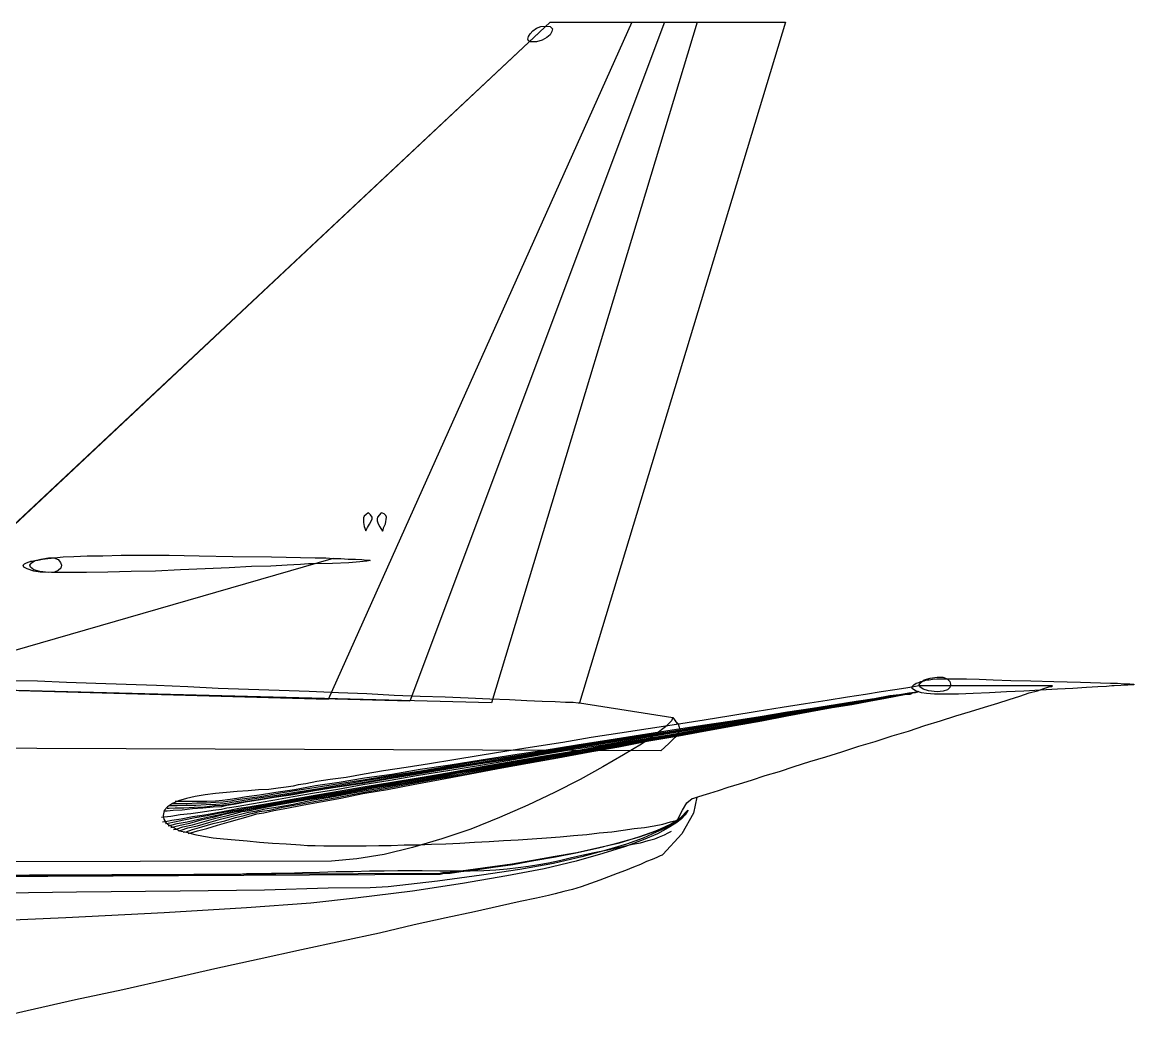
# Model space of a CAD drawing. Extents: x 526 to 2267, y -112 to 246.
# Drawn here: x 1191.1 to 1294.9, y -93.4 to -0.1 of the extents above; entities that cross this region are included whole.
import ezdxf

# ---------------------------------------------------------------- set-up
doc = ezdxf.new("R2010")
doc.units = 0
doc.header["$MEASUREMENT"] = 0
doc.layers.get('0').update_dxf_attribs({"linetype": 'CONTINUOUS'})

msp = doc.modelspace()

# ---------------------------------------------------------------- linework, layer by layer
msp.add_line((1220.17, -50.18), (1148.36, -70.91))
at = {"linetype": 'Continuous'}
for points in [[(1248.07, -0.12), (1219.71, -63.34), (1178.58, -62.19)], [(1251.12, -0.12), (1227.33, -63.49), (1178.59, -62.18)], [(1183.84, -53.2), (1240.44, -0.12), (1254.17, -0.12), (1234.96, -63.64), (1178.6, -62.18)], [(1183.77, -53.21), (1240.44, -0.12)], [(1183.84, -53.2), (1240.44, -0.12), (1251.12, -0.12)], [(1183.84, -53.2), (1240.44, -0.12), (1248.07, -0.12)], [(1240.09, -0.48), (1240.44, -0.53), (1240.65, -0.73), (1240.6, -0.99), (1240.44, -1.29), (1240.14, -1.54), (1239.68, -1.8), (1239.17, -1.95), (1238.61, -1.95), (1238.41, -1.85), (1238.36, -1.7), (1238.41, -1.44), (1238.56, -1.19), (1238.82, -0.94), (1239.17, -0.68), (1239.58, -0.53), (1240.09, -0.48)], [(1240.44, -0.12), (1262.4, -0.12), (1243.19, -63.64), (1251.88, -65.02), (1252.33, -65.66)], [(1223.22, -47.59), (1223.27, -47.54), (1223.37, -47.28), (1223.57, -46.98), (1223.83, -46.52), (1223.83, -46.32), (1223.67, -46.11), (1223.52, -45.96), (1223.47, -45.91), (1223.42, -45.96), (1223.27, -46.06), (1223.06, -46.22), (1223.01, -46.37), (1223.01, -46.57), (1223.01, -46.83), (1223.06, -47.18), (1223.22, -47.59)], [(1224.79, -47.64), (1224.84, -47.54), (1224.89, -47.33), (1225.05, -46.93), (1225.15, -46.32), (1225.1, -46.16), (1224.94, -46.01), (1224.79, -45.96), (1224.69, -45.91), (1224.64, -45.96), (1224.49, -46.11), (1224.33, -46.32), (1224.28, -46.47), (1224.28, -46.67), (1224.39, -46.93), (1224.54, -47.23), (1224.79, -47.64)], [(1192.06, -50.43), (1192.32, -50.38), (1192.62, -50.33), (1193.03, -50.23), (1193.54, -50.18), (1194.15, -50.13), (1194.96, -50.03), (1195.98, -49.98), (1197.2, -49.93), (1198.67, -49.93), (1200.4, -49.87), (1202.48, -49.87), (1204.87, -49.87), (1207.67, -49.93), (1210.82, -49.98), (1214.42, -50.03), (1218.49, -50.13), (1218.64, -50.13), (1219, -50.13), (1219.51, -50.13), (1220.17, -50.18), (1220.88, -50.18), (1221.59, -50.23), (1222.25, -50.23), (1222.86, -50.28), (1223.32, -50.33), (1223.57, -50.33), (1223.62, -50.38), (1223.32, -50.43), (1222.66, -50.48), (1221.64, -50.59), (1220.12, -50.64), (1218.13, -50.69), (1217.88, -50.69), (1217.12, -50.74), (1215.9, -50.79), (1214.37, -50.89), (1212.54, -50.94), (1210.46, -51.04), (1208.22, -51.15), (1205.94, -51.25), (1203.6, -51.35), (1201.31, -51.4), (1199.13, -51.45), (1197.15, -51.5), (1195.37, -51.5), (1193.89, -51.5), (1192.83, -51.45), (1192.22, -51.35), (1191.61, -51.15), (1191.3, -50.99), (1191.25, -50.79), (1191.35, -50.69), (1191.56, -50.59), (1191.81, -50.48), (1191.96, -50.43), (1192.06, -50.43)], [(1193.59, -50.13), (1194.1, -50.13), (1194.5, -50.28), (1194.71, -50.54), (1194.81, -50.79), (1194.76, -51.09), (1194.5, -51.3), (1194.15, -51.45), (1193.59, -51.5), (1192.78, -51.4), (1192.22, -51.25), (1191.91, -50.99), (1191.86, -50.79), (1192.01, -50.59), (1192.37, -50.38), (1192.88, -50.23), (1193.59, -50.13)], [(1189.93, -61.56), (1192.57, -61.61), (1195.27, -61.71), (1198.01, -61.82), (1200.86, -61.92), (1203.7, -62.02), (1206.6, -62.12), (1209.44, -62.27), (1212.29, -62.37), (1215.14, -62.48), (1217.93, -62.58), (1220.68, -62.68), (1223.32, -62.78), (1225.86, -62.93), (1228.3, -63.04), (1230.64, -63.09), (1232.77, -63.19), (1234.8, -63.29), (1236.63, -63.34), (1238.26, -63.44), (1239.68, -63.49), (1240.9, -63.54), (1241.87, -63.59), (1242.58, -63.59), (1243.04, -63.64), (1243.19, -63.64), (1251.88, -65.02), (1251.78, -65.32), (1251.22, -65.88), (1250.3, -66.59), (1248.98, -67.51), (1247.3, -68.52), (1245.37, -69.64), (1243.24, -70.81), (1240.85, -72.03), (1238.36, -73.2), (1235.72, -74.37), (1233.02, -75.44), (1230.33, -76.35), (1227.59, -77.16), (1224.94, -77.82), (1222.4, -78.23), (1220.01, -78.43), (1077, -78.68)], [(1189.93, -61.56), (1192.57, -61.61), (1195.27, -61.71), (1198.01, -61.82), (1200.86, -61.92), (1203.7, -62.02), (1206.6, -62.12), (1209.44, -62.27), (1212.29, -62.37), (1215.14, -62.48), (1217.93, -62.58), (1220.68, -62.68), (1223.32, -62.78), (1225.86, -62.93), (1228.3, -63.04), (1230.64, -63.09), (1232.77, -63.19), (1234.8, -63.29), (1236.63, -63.34), (1238.26, -63.44), (1239.68, -63.49), (1240.9, -63.54), (1241.87, -63.59), (1242.58, -63.59), (1243.04, -63.64), (1243.19, -63.64), (1251.88, -65.02), (1252.13, -65.37), (1252.39, -65.63), (1252.49, -65.93), (1252.54, -66.19), (1252.39, -66.49), (1252.08, -66.9), (1251.52, -67.46), (1250.76, -68.12), (1159.22, -67.78)], [(1204.31, -74.16), (1204.36, -74.52), (1204.57, -74.83), (1204.87, -75.08), (1205.33, -75.33), (1205.84, -75.59), (1206.5, -75.74), (1207.26, -75.94), (1208.07, -76.1), (1208.99, -76.25), (1209.95, -76.35), (1211.02, -76.45), (1212.14, -76.55), (1213.31, -76.65), (1214.53, -76.76), (1215.8, -76.81), (1217.12, -76.91), (1217.78, -76.96), (1218.49, -76.96), (1219.3, -77.01), (1220.22, -77.01), (1221.18, -77.01), (1222.2, -77.01), (1223.27, -77.01), (1224.44, -76.96), (1225.6, -76.96), (1226.82, -76.91), (1228.1, -76.91), (1229.37, -76.86), (1230.69, -76.81), (1232.01, -76.76), (1233.38, -76.65), (1234.75, -76.6), (1236.07, -76.5), (1237.45, -76.45), (1238.77, -76.35), (1240.09, -76.25), (1241.36, -76.15), (1242.63, -76.05), (1243.85, -75.94), (1245.02, -75.79), (1246.19, -75.69), (1247.25, -75.54), (1248.27, -75.38), (1249.24, -75.28), (1250.15, -75.13), (1250.96, -74.98), (1251.68, -74.77), (1252.34, -74.62), (1252.44, -74.32), (1252.79, -73.66), (1253.2, -73), (1253.71, -72.59), (1253.86, -72.54), (1254.22, -72.44), (1254.72, -72.28), (1255.33, -72.08), (1256.15, -71.83), (1257.06, -71.52), (1258.13, -71.22), (1259.25, -70.86), (1260.52, -70.45), (1261.84, -70.05), (1263.21, -69.59), (1264.69, -69.13), (1266.16, -68.68), (1267.68, -68.22), (1269.26, -67.71), (1270.78, -67.25), (1272.36, -66.74), (1273.88, -66.29), (1275.41, -65.78), (1276.88, -65.32), (1278.31, -64.86), (1279.68, -64.46), (1281, -64.05), (1282.22, -63.7), (1283.29, -63.34), (1284.3, -63.04), (1285.17, -62.73), (1285.93, -62.53), (1286.54, -62.32), (1287, -62.17), (1287.25, -62.12), (1287.35, -62.07), (1275, -62.07), (1274.85, -62.07), (1274.39, -62.17), (1273.63, -62.27), (1272.61, -62.43), (1271.34, -62.63), (1269.87, -62.88), (1268.19, -63.14), (1266.31, -63.44), (1264.28, -63.75), (1262.09, -64.1), (1259.76, -64.46), (1257.32, -64.86), (1254.83, -65.27), (1252.23, -65.68), (1249.59, -66.08), (1246.95, -66.49), (1244.26, -66.9), (1241.61, -67.35), (1238.97, -67.76), (1236.38, -68.17), (1233.89, -68.57), (1231.45, -68.98), (1229.16, -69.34), (1226.98, -69.69), (1224.89, -70), (1223.06, -70.3), (1221.39, -70.61), (1219.91, -70.81), (1218.64, -71.01), (1217.63, -71.22), (1216.91, -71.32), (1216.46, -71.42), (1215.8, -71.52), (1215.03, -71.62), (1214.17, -71.73), (1213.2, -71.78), (1212.24, -71.88), (1211.22, -71.93), (1210.21, -72.03), (1209.19, -72.13), (1208.22, -72.23), (1207.31, -72.39), (1206.5, -72.59), (1205.73, -72.79), (1205.18, -73.05), (1204.72, -73.35), (1204.41, -73.71), (1204.31, -74.16)], [(1275.15, -61.66), (1275.36, -61.61), (1275.56, -61.51), (1275.81, -61.51), (1276.12, -61.46), (1276.53, -61.41), (1276.98, -61.41), (1277.59, -61.41), (1278.41, -61.41), (1279.32, -61.41), (1280.49, -61.46), (1281.81, -61.51), (1283.44, -61.56), (1285.32, -61.61), (1287.45, -61.66), (1289.94, -61.71), (1292.74, -61.82), (1292.94, -61.82), (1293.4, -61.82), (1294.01, -61.87), (1294.57, -61.87), (1294.92, -61.92), (1294.92, -61.97), (1294.36, -62.02), (1293.09, -62.07), (1292.89, -62.07), (1292.38, -62.12), (1291.57, -62.17), (1290.5, -62.22), (1289.23, -62.32), (1287.81, -62.37), (1286.23, -62.48), (1284.66, -62.58), (1283.03, -62.63), (1281.46, -62.73), (1279.93, -62.78), (1278.56, -62.83), (1277.29, -62.83), (1276.32, -62.83), (1275.56, -62.78), (1275.1, -62.73), (1274.54, -62.53), (1274.24, -62.32), (1274.24, -62.12), (1274.39, -61.97), (1274.6, -61.82), (1274.85, -61.76), (1275.05, -61.66), (1275.15, -61.66)], [(1276.58, -61.26), (1277.09, -61.26), (1277.49, -61.41), (1277.75, -61.66), (1277.8, -61.92), (1277.75, -62.22), (1277.54, -62.43), (1277.14, -62.58), (1276.58, -62.63), (1275.76, -62.53), (1275.26, -62.37), (1274.95, -62.17), (1274.9, -61.97), (1275.05, -61.76), (1275.36, -61.51), (1275.92, -61.36), (1276.58, -61.26)], [(1274.34, -62.73), (1274.14, -62.78), (1273.63, -62.83), (1272.77, -62.98), (1271.6, -63.19), (1270.17, -63.44), (1268.5, -63.7), (1266.57, -64.05), (1264.43, -64.41), (1262.14, -64.76), (1259.65, -65.17), (1257.01, -65.63), (1254.27, -66.08), (1251.42, -66.54), (1248.52, -67.05), (1245.58, -67.56), (1242.63, -68.02), (1239.63, -68.52), (1236.68, -69.03), (1233.74, -69.54), (1230.89, -70), (1228.15, -70.45), (1225.5, -70.91), (1222.96, -71.32), (1220.62, -71.73), (1218.44, -72.08), (1216.46, -72.44), (1214.73, -72.74), (1213.26, -73), (1212.04, -73.2), (1211.12, -73.35), (1210.51, -73.45), (1210.26, -73.5), (1209.75, -73.61), (1208.99, -73.71), (1207.97, -73.86), (1206.9, -74.01), (1205.89, -74.11), (1205.02, -74.27), (1204.41, -74.32), (1204.16, -74.37)], [(1204.26, -74.77), (1204.51, -74.72), (1205.12, -74.62), (1205.99, -74.47), (1207.06, -74.27), (1208.17, -74.11), (1209.19, -73.91), (1210, -73.76), (1210.51, -73.66), (1210.77, -73.61), (1211.38, -73.5), (1212.29, -73.35), (1213.51, -73.15), (1214.98, -72.89), (1216.71, -72.59), (1218.64, -72.23), (1220.83, -71.88), (1223.17, -71.47), (1225.66, -71.06), (1228.3, -70.61), (1231.04, -70.15), (1233.89, -69.64), (1236.79, -69.13), (1239.73, -68.63), (1242.73, -68.12), (1245.68, -67.61), (1248.63, -67.1), (1251.52, -66.64), (1254.32, -66.14), (1257.06, -65.68), (1259.65, -65.22), (1262.14, -64.81), (1264.43, -64.41), (1266.57, -64.05), (1268.5, -63.75), (1270.17, -63.44), (1271.6, -63.19), (1272.71, -62.98), (1273.58, -62.83), (1274.09, -62.78), (1274.29, -62.73)], [(1274.34, -62.73), (1274.14, -62.78), (1273.63, -62.83), (1272.77, -62.98), (1271.6, -63.19), (1270.17, -63.39), (1268.5, -63.7), (1266.57, -64), (1264.43, -64.36), (1262.14, -64.71), (1259.65, -65.12), (1257.01, -65.58), (1254.27, -66.03), (1251.42, -66.49), (1248.52, -66.95), (1245.58, -67.46), (1242.58, -67.91), (1239.63, -68.42), (1236.63, -68.93), (1233.74, -69.39), (1230.89, -69.84), (1228.1, -70.3), (1225.45, -70.76), (1222.96, -71.17), (1220.57, -71.52), (1218.44, -71.88), (1216.46, -72.23), (1214.68, -72.49), (1213.2, -72.74), (1211.99, -72.94), (1211.07, -73.1), (1210.46, -73.2), (1210.21, -73.25), (1209.75, -73.35), (1208.99, -73.4), (1208.02, -73.5), (1207.06, -73.55), (1206.09, -73.66), (1205.23, -73.71), (1204.67, -73.76), (1204.46, -73.76)], [(1204.51, -74.93), (1204.77, -74.88), (1205.38, -74.77), (1206.24, -74.57), (1207.31, -74.37), (1208.43, -74.16), (1209.44, -73.96), (1210.31, -73.81), (1210.82, -73.71), (1211.07, -73.66), (1211.68, -73.55), (1212.59, -73.4), (1213.76, -73.2), (1215.24, -72.89), (1216.97, -72.64), (1218.95, -72.28), (1221.08, -71.93), (1223.42, -71.52), (1225.91, -71.06), (1228.5, -70.61), (1231.25, -70.15), (1234.09, -69.64), (1236.99, -69.13), (1239.89, -68.68), (1242.88, -68.12), (1245.83, -67.61), (1248.73, -67.15), (1251.62, -66.64), (1254.42, -66.14), (1257.11, -65.68), (1259.76, -65.22), (1262.2, -64.81), (1264.48, -64.41), (1266.62, -64.05), (1268.5, -63.75), (1270.17, -63.44), (1271.6, -63.19), (1272.77, -62.98), (1273.58, -62.83), (1274.09, -62.78), (1274.29, -62.73)], [(1204.67, -73.5), (1204.87, -73.5), (1205.43, -73.45), (1206.24, -73.45), (1207.21, -73.4), (1208.17, -73.35), (1209.09, -73.25), (1209.85, -73.2), (1210.36, -73.15), (1210.61, -73.1), (1211.22, -73), (1212.14, -72.84), (1213.36, -72.64), (1214.83, -72.39), (1216.56, -72.13), (1218.54, -71.78), (1220.73, -71.42), (1223.06, -71.06), (1225.6, -70.61), (1228.25, -70.2), (1230.99, -69.74), (1233.84, -69.29), (1236.79, -68.83), (1239.73, -68.32), (1242.73, -67.81), (1245.73, -67.35), (1248.68, -66.85), (1251.57, -66.39), (1254.42, -65.93), (1257.16, -65.47), (1259.81, -65.07), (1262.25, -64.66), (1264.58, -64.31), (1266.72, -63.95), (1268.65, -63.64), (1270.33, -63.34), (1271.75, -63.14), (1272.92, -62.93), (1273.78, -62.78), (1274.29, -62.73), (1274.49, -62.68)], [(1204.77, -75.13), (1205.02, -75.08), (1205.63, -74.93), (1206.55, -74.77), (1207.61, -74.52), (1208.73, -74.27), (1209.75, -74.06), (1210.56, -73.86), (1211.12, -73.76), (1211.38, -73.71), (1211.99, -73.61), (1212.85, -73.45), (1214.07, -73.25), (1215.54, -72.94), (1217.27, -72.64), (1219.2, -72.34), (1221.34, -71.93), (1223.67, -71.52), (1226.11, -71.12), (1228.76, -70.66), (1231.45, -70.2), (1234.3, -69.69), (1237.14, -69.18), (1240.09, -68.68), (1243.04, -68.17), (1245.93, -67.66), (1248.88, -67.15), (1251.73, -66.64), (1254.52, -66.19), (1257.21, -65.68), (1259.81, -65.27), (1262.25, -64.81), (1264.53, -64.41), (1266.62, -64.05), (1268.55, -63.75), (1270.17, -63.44), (1271.6, -63.19), (1272.77, -62.98), (1273.58, -62.83), (1274.09, -62.78), (1274.29, -62.73)], [(1204.87, -73.25), (1205.07, -73.25), (1205.63, -73.25), (1206.45, -73.2), (1207.36, -73.2), (1208.33, -73.15), (1209.24, -73.1), (1210, -73.05), (1210.46, -73), (1210.71, -72.94), (1211.32, -72.84), (1212.24, -72.69), (1213.46, -72.49), (1214.93, -72.28), (1216.66, -71.98), (1218.64, -71.67), (1220.83, -71.32), (1223.17, -70.91), (1225.71, -70.51), (1228.35, -70.1), (1231.14, -69.64), (1233.99, -69.18), (1236.89, -68.73), (1239.89, -68.22), (1242.88, -67.76), (1245.83, -67.25), (1248.78, -66.8), (1251.73, -66.34), (1254.57, -65.88), (1257.32, -65.42), (1259.91, -65.02), (1262.4, -64.61), (1264.74, -64.2), (1266.87, -63.9), (1268.8, -63.59), (1270.48, -63.29), (1271.9, -63.09), (1273.07, -62.88), (1273.93, -62.73), (1274.44, -62.68), (1274.65, -62.63)], [(1205.02, -75.28), (1205.28, -75.23), (1205.89, -75.08), (1206.8, -74.88), (1207.87, -74.57), (1208.99, -74.32), (1210, -74.06), (1210.87, -73.86), (1211.38, -73.76), (1211.63, -73.71), (1212.24, -73.61), (1213.15, -73.45), (1214.32, -73.25), (1215.8, -73), (1217.47, -72.69), (1219.4, -72.34), (1221.54, -71.98), (1223.88, -71.57), (1226.32, -71.12), (1228.96, -70.66), (1231.65, -70.2), (1234.45, -69.69), (1237.29, -69.18), (1240.19, -68.68), (1243.14, -68.17), (1246.03, -67.66), (1248.93, -67.15), (1251.78, -66.64), (1254.57, -66.19), (1257.27, -65.73), (1259.86, -65.27), (1262.25, -64.81), (1264.53, -64.41), (1266.62, -64.05), (1268.5, -63.75), (1270.17, -63.44), (1271.6, -63.19), (1272.71, -62.98), (1273.53, -62.83), (1274.04, -62.78), (1274.24, -62.73)], [(1205.12, -73.05), (1205.33, -73.05), (1205.84, -73.05), (1206.55, -73.05), (1207.46, -73), (1208.33, -73), (1209.19, -72.94), (1209.9, -72.89), (1210.36, -72.84), (1210.61, -72.79), (1211.22, -72.69), (1212.14, -72.54), (1213.36, -72.39), (1214.88, -72.13), (1216.61, -71.83), (1218.59, -71.52), (1220.78, -71.17), (1223.17, -70.81), (1225.66, -70.4), (1228.35, -70), (1231.09, -69.54), (1233.99, -69.08), (1236.89, -68.63), (1239.89, -68.17), (1242.88, -67.66), (1245.88, -67.2), (1248.83, -66.74), (1251.78, -66.29), (1254.62, -65.83), (1257.37, -65.37), (1260.01, -64.97), (1262.5, -64.56), (1264.79, -64.2), (1266.97, -63.85), (1268.9, -63.54), (1270.58, -63.29), (1272, -63.09), (1273.17, -62.88), (1274.04, -62.73), (1274.54, -62.68), (1274.75, -62.63)], [(1205.28, -75.49), (1205.53, -75.44), (1206.14, -75.23), (1207.06, -75.03), (1208.12, -74.72), (1209.24, -74.42), (1210.31, -74.16), (1211.12, -73.96), (1211.68, -73.81), (1211.93, -73.76), (1212.54, -73.66), (1213.41, -73.5), (1214.63, -73.25), (1216.05, -73), (1217.78, -72.69), (1219.71, -72.39), (1221.84, -71.98), (1224.13, -71.57), (1226.57, -71.17), (1229.16, -70.71), (1231.86, -70.2), (1234.65, -69.74), (1237.5, -69.24), (1240.39, -68.73), (1243.29, -68.17), (1246.19, -67.66), (1249.08, -67.15), (1251.93, -66.69), (1254.67, -66.19), (1257.37, -65.73), (1259.91, -65.27), (1262.35, -64.81), (1264.58, -64.41), (1266.67, -64.05), (1268.55, -63.75), (1270.17, -63.44), (1271.6, -63.19), (1272.71, -62.98), (1273.53, -62.83), (1274.09, -62.78), (1274.24, -62.73)], [(1205.43, -72.84), (1205.58, -72.84), (1206.09, -72.84), (1206.75, -72.84), (1207.56, -72.84), (1208.38, -72.84), (1209.19, -72.79), (1209.85, -72.74), (1210.31, -72.69), (1210.56, -72.64), (1211.17, -72.54), (1212.09, -72.39), (1213.31, -72.23), (1214.83, -71.98), (1216.56, -71.73), (1218.54, -71.37), (1220.73, -71.06), (1223.11, -70.66), (1225.66, -70.3), (1228.3, -69.84), (1231.09, -69.44), (1233.99, -68.98), (1236.94, -68.52), (1239.89, -68.07), (1242.93, -67.56), (1245.93, -67.1), (1248.88, -66.64), (1251.83, -66.19), (1254.67, -65.73), (1257.42, -65.32), (1260.06, -64.92), (1262.6, -64.51), (1264.94, -64.15), (1267.07, -63.8), (1269.01, -63.49), (1270.73, -63.24), (1272.16, -62.98), (1273.32, -62.83), (1274.19, -62.68), (1274.7, -62.63), (1274.9, -62.58)], [(1205.73, -75.59), (1205.99, -75.54), (1206.6, -75.33), (1207.51, -75.13), (1208.58, -74.83), (1209.65, -74.52), (1210.66, -74.27), (1211.53, -74.06), (1212.04, -73.91), (1212.29, -73.86), (1212.9, -73.76), (1213.81, -73.55), (1215.03, -73.35), (1216.46, -73.1), (1218.19, -72.74), (1220.07, -72.44), (1222.2, -72.03), (1224.49, -71.62), (1226.93, -71.17), (1229.52, -70.71), (1232.21, -70.25), (1234.96, -69.74), (1237.8, -69.24), (1240.65, -68.73), (1243.54, -68.22), (1246.44, -67.71), (1249.29, -67.2), (1252.08, -66.69), (1254.83, -66.19), (1257.47, -65.73), (1260.01, -65.27), (1262.45, -64.81), (1264.69, -64.46), (1266.72, -64.05), (1268.6, -63.75), (1270.22, -63.44), (1271.6, -63.19), (1272.71, -62.98), (1273.53, -62.83), (1274.09, -62.78), (1274.24, -62.73)], [(1206.19, -75.74), (1206.45, -75.69), (1207.06, -75.49), (1207.92, -75.23), (1208.99, -74.93), (1210.05, -74.67), (1211.07, -74.37), (1211.88, -74.16), (1212.39, -74.01), (1212.7, -73.96), (1213.31, -73.81), (1214.22, -73.66), (1215.44, -73.4), (1216.86, -73.15), (1218.59, -72.84), (1220.52, -72.49), (1222.61, -72.08), (1224.89, -71.67), (1227.33, -71.22), (1229.87, -70.76), (1232.52, -70.3), (1235.26, -69.79), (1238.06, -69.29), (1240.9, -68.78), (1243.8, -68.22), (1246.64, -67.71), (1249.49, -67.2), (1252.29, -66.69), (1254.98, -66.24), (1257.62, -65.78), (1260.11, -65.32), (1262.5, -64.86), (1264.74, -64.46), (1266.77, -64.1), (1268.6, -63.8), (1270.22, -63.49), (1271.6, -63.24), (1272.71, -63.04), (1273.53, -62.88), (1274.04, -62.83), (1274.19, -62.78)], [(1206.65, -75.84), (1206.9, -75.79), (1207.51, -75.59), (1208.38, -75.38), (1209.39, -75.08), (1210.46, -74.77), (1211.48, -74.47), (1212.24, -74.27), (1212.75, -74.11), (1213.05, -74.01), (1213.71, -73.91), (1214.63, -73.71), (1215.85, -73.5), (1217.27, -73.2), (1219, -72.89), (1220.88, -72.54), (1222.96, -72.13), (1225.25, -71.73), (1227.64, -71.27), (1230.18, -70.81), (1232.82, -70.3), (1235.57, -69.79), (1238.36, -69.29), (1241.16, -68.78), (1244, -68.27), (1246.85, -67.76), (1249.64, -67.2), (1252.44, -66.74), (1255.13, -66.24), (1257.72, -65.78), (1260.21, -65.32), (1262.55, -64.86), (1264.74, -64.46), (1266.77, -64.1), (1268.6, -63.8), (1270.22, -63.49), (1271.55, -63.24), (1272.66, -63.04), (1273.48, -62.88), (1273.99, -62.83), (1274.14, -62.78)], [(1254.13, -72.46), (1253.81, -73.96), (1252.74, -75.89), (1250.96, -77.82), (1250.91, -77.87), (1250.71, -77.93), (1250.4, -78.08), (1249.95, -78.28), (1249.44, -78.48), (1248.88, -78.74), (1248.22, -78.99), (1247.46, -79.3), (1246.7, -79.6), (1245.88, -79.91), (1245.07, -80.21), (1244.2, -80.52), (1243.34, -80.82), (1242.53, -81.08), (1241.71, -81.28), (1240.9, -81.48), (1240.29, -81.64), (1239.17, -81.89), (1237.65, -82.19), (1235.72, -82.65), (1233.38, -83.16), (1230.74, -83.72), (1227.74, -84.38), (1224.49, -85.14), (1220.98, -85.9), (1217.22, -86.72), (1213.26, -87.58), (1209.14, -88.5), (1204.92, -89.46), (1200.55, -90.43), (1196.13, -91.39), (1191.61, -92.41), (1187.13, -93.43)], [(1101.9, -80.3), (1230.18, -79.65), (1230.43, -79.6), (1231.09, -79.55), (1232.11, -79.4), (1233.48, -79.25), (1235.11, -78.99), (1236.94, -78.74), (1238.92, -78.38), (1240.95, -78.03), (1242.99, -77.62), (1245.07, -77.16), (1247, -76.65), (1248.78, -76.15), (1250.35, -75.59), (1251.68, -74.98), (1252.69, -74.32), (1253.3, -73.66), (1253.3, -73.71), (1253.2, -73.86), (1253.05, -74.11), (1252.69, -74.47), (1252.18, -74.88), (1251.47, -75.33), (1250.46, -75.89), (1249.13, -76.45), (1247.46, -77.06), (1245.37, -77.72), (1242.88, -78.43), (1239.89, -79.15), (1236.38, -79.81), (1232.26, -80.52), (1227.59, -81.23), (1222.25, -81.89), (1218.08, -82.35), (1212.09, -82.8), (1204.41, -83.26), (1195.21, -83.72), (1184.54, -84.18)], [(1076.8, -80.17), (1230.18, -79.55), (1230.43, -79.5), (1231.09, -79.45), (1232.11, -79.35), (1233.48, -79.15), (1235.06, -78.94), (1236.89, -78.69), (1238.82, -78.33), (1240.9, -77.98), (1242.93, -77.62), (1244.97, -77.16), (1246.9, -76.71), (1248.73, -76.15), (1250.3, -75.59), (1251.62, -75.03), (1252.64, -74.37), (1253.25, -73.71), (1253.2, -73.76), (1253.15, -73.91), (1252.9, -74.16), (1252.59, -74.47), (1252.03, -74.83), (1251.32, -75.28), (1250.35, -75.74), (1249.13, -76.3), (1247.56, -76.86), (1245.68, -77.42), (1243.39, -78.03), (1240.75, -78.64), (1237.6, -79.2), (1234.04, -79.75), (1229.92, -80.31), (1225.3, -80.82), (1223.62, -80.92), (1219.71, -80.97), (1213.76, -81.13), (1205.89, -81.23), (1196.23, -81.33), (1184.95, -81.48)], [(1210.61, -79.65), (1210.82, -79.65), (1211.32, -79.65), (1212.09, -79.6), (1213.15, -79.6), (1214.42, -79.55), (1215.8, -79.55), (1217.32, -79.5), (1218.9, -79.45), (1220.47, -79.4), (1222.05, -79.4), (1223.57, -79.35), (1224.94, -79.35), (1226.21, -79.3), (1227.23, -79.3), (1227.99, -79.3), (1228.5, -79.3), (1230.13, -79.35), (1231.65, -79.35), (1232.97, -79.35), (1234.24, -79.3), (1235.36, -79.25), (1236.43, -79.15), (1237.45, -79.04), (1238.41, -78.89), (1239.38, -78.74), (1240.29, -78.59), (1241.31, -78.38), (1242.32, -78.13), (1243.39, -77.87), (1244.56, -77.62), (1245.83, -77.37), (1247.2, -77.06), (1248.12, -76.86), (1248.88, -76.71), (1249.59, -76.5), (1250.2, -76.35), (1250.66, -76.15), (1251.12, -75.99), (1251.47, -75.79), (1251.78, -75.64)], [(1101.86, -80.15), (1211.58, -79.7)]]:
    msp.add_lwpolyline(points, dxfattribs=at)

doc.saveas('drawing.dxf')
